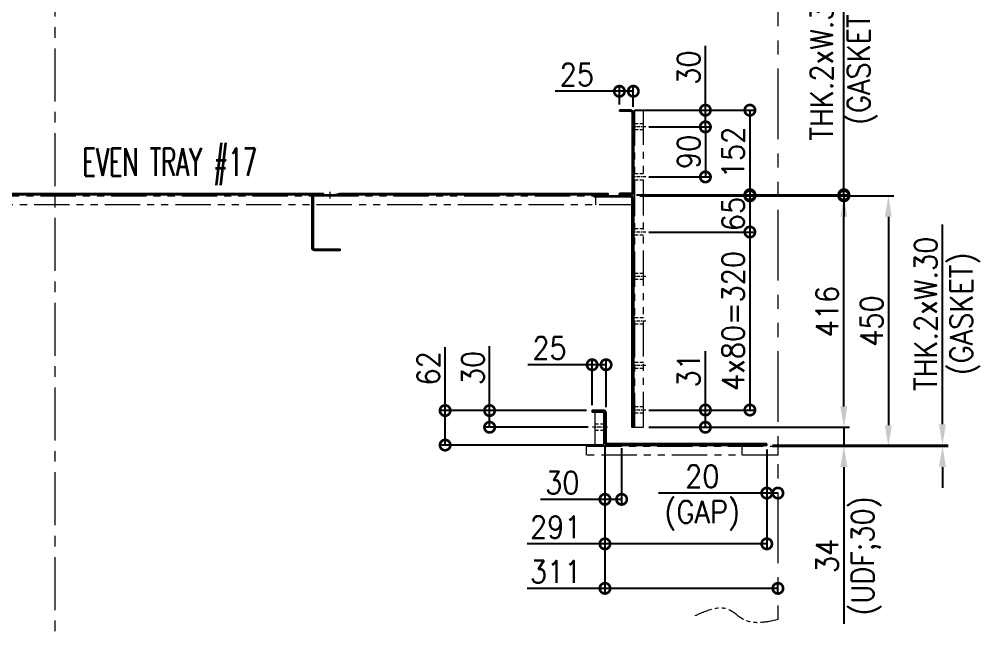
# Model space of a CAD drawing. Header units: inches. Extents: x -15980 to 45789, y -23276 to 2417.
# Drawn here: x 27475 to 29203, y -18989 to -17875 of the extents above; entities that cross this region are included whole.
import ezdxf
from ezdxf.enums import TextEntityAlignment as Align

# ---------------------------------------------------------------- set-up
doc = ezdxf.new("R2010")
doc.units = ezdxf.units.IN
doc.header["$MEASUREMENT"] = 0
for name, pattern in [('CENTER', [50.8, 31.75, -6.35, 6.35, -6.35]), ('CENTERX2', [101.6, 63.5, -12.7, 12.7, -12.7]), ('HIDDEN', [9.525, 6.35, -3.175]), ('HIDDENX2', [19.05, 12.7, -6.35]), ('PHANTOMX2', [127, 63.5, -12.7, 12.7, -12.7, 12.7, -12.7])]:
    doc.linetypes.add(name, pattern=pattern)
for name, color, linetype, lineweight in [('Center line', 181, 'CENTER', 5), ('CENTER LINES', 181, 'CENTERX2', 5), ('HATCH', 130, 'PHANTOMX2', 9), ('HIDDEN', 211, 'HIDDEN', 5), ('HIDDEN LINES', 211, 'HIDDENX2', 5), ('TEXT', 2, 'Continuous', 13)]:
    doc.layers.add(name, color=color, linetype=linetype, lineweight=lineweight)
doc.layers.add('dim', color=82, linetype='Continuous')
doc.styles.add('ROMANS', font='ROMANS.shx', dxfattribs={"width": 0.9, "bigfont": '@extfont2.shx'})
doc.dimstyles.new('1X25', dxfattribs={"dimscale": 25, "dimtxt": 1.6, "dimasz": 1.5, "dimexe": 0.4, "dimexo": 0.4, "dimgap": 0.4, "dimtad": 1, "dimdsep": 46, "dimtxsty": 'ROMANS', "dimcen": 0, "dimclrd": 256, "dimclre": 256, "dimclrt": 2, "dimadec": 0, "dimazin": 0, "dimtfac": 1, "dimtmove": 0, "dimatfit": 3, "dimfxl": 0.7, "dimlwd": -1, "dimlwe": -1, "dimarcsym": 1})

# ---------------------------------------------------------------- blocks, each defined once
blk = doc.blocks.new('A$Cd2fb2a8b')
for p, q in [((4.7, 0), (4.7, 570)), ((4.7, 570), (20.7, 570)), ((20.7, 570), (20.7, 0)), ((20.7, 0), (4.7, 0))]:
    blk.add_line(p, q)
at = {"layer": 'Center line', "ltscale": 0.2}
for p, q in [((0, 540), (25.3, 540)), ((0, 450), (25.3, 450)), ((0, 351), (25.3, 351)), ((0, 271), (25.3, 271)), ((0, 191), (25.3, 191)), ((0, 111), (25.3, 111)), ((0, 31), (25.3, 31))]:
    blk.add_line(p, q, dxfattribs=at)
at = {"layer": 'HIDDEN'}
for p, q in [((4.7, 545.5), (20.7, 545.5)), ((4.7, 534.5), (20.7, 534.5)), ((4.7, 455.5), (20.7, 455.5)), ((4.7, 444.5), (20.7, 444.5)), ((4.7, 356.5), (20.7, 356.5)), ((4.7, 345.5), (20.7, 345.5)), ((4.7, 276.5), (20.7, 276.5)), ((4.7, 265.5), (20.7, 265.5)), ((4.7, 196.5), (20.7, 196.5)), ((4.7, 185.5), (20.7, 185.5)), ((4.7, 116.5), (20.7, 116.5)), ((4.7, 105.5), (20.7, 105.5)), ((4.7, 36.5), (20.7, 36.5)), ((4.7, 25.5), (20.7, 25.5))]:
    blk.add_line(p, q, dxfattribs=at)
blk = doc.blocks.new('A$Ce1682b65')
blk.add_line((90.7, 416), (90.7, 400))
blk.add_lwpolyline([(2104.7, 416), (20.7, 416), (20.7, 400), (2104.7, 400)], close=True)
blk.add_blockref('A$Cd2fb2a8b', (0, 0))
blk = doc.blocks.new('A$C537b4bd3')
for p, q in [((1, 148), (1, 4)), ((3, 148), (3, 4)), ((5, 152), (26, 152)), ((5, 150), (26, 150)), ((26, 152), (26, 150)), ((5, 2), (26, 2)), ((5, 0), (26, 0)), ((26, 0), (26, 2))]:
    blk.add_line(p, q)
for centre, radius, start, end in [((5, 148), 4, 90, 180), ((5, 148), 2, 90, 180), ((5, 4), 4, 180, 270), ((5, 4), 2, 180, 270)]:
    blk.add_arc(centre, radius, start, end)
at = {"layer": 'CENTER LINES'}
for p, q in [((0, 122), (4, 122)), ((0, 32), (4, 32))]:
    blk.add_line(p, q, dxfattribs=at)
at = {"layer": 'HIDDEN LINES'}
for p, q in [((1, 134.5), (3, 134.5)), ((1, 109.5), (3, 109.5)), ((1, 44.5), (3, 44.5)), ((1, 19.5), (3, 19.5))]:
    blk.add_line(p, q, dxfattribs=at)
blk = doc.blocks.new('A$C8d7a2891')
blk.add_lwpolyline([(4, 98, 0.414214), (2, 96), (2, 4, 0.414214), (4, 2), (50, 2), (50, 0), (4, 0, -0.414214), (0, 4), (0, 96, -0.414214), (4, 100), (40, 100), (50, 102), (531.5, 102), (531.5, 100), (50.2, 100), (40.2, 98)], format="xyb", close=True)
at = {"layer": 'CENTER LINES', "ltscale": 0.2}
blk.add_line((32, 105), (32, 93), dxfattribs=at)
at = {"layer": 'HIDDEN LINES', "ltscale": 0.2}
for p, q in [((26.5, 100), (26.5, 98)), ((37.5, 100), (37.5, 98))]:
    blk.add_line(p, q, dxfattribs=at)
blk = doc.blocks.new('A$C86bb2282')
blk.add_lwpolyline([(0, 2), (965, 2), (965, 0), (0, 0)], close=True)
blk = doc.blocks.new('A$C61caea41')
blk.add_lwpolyline([(68, 410, 0.414214), (64, 414), (0, 414), (0, 416), (64, 416, -0.414214), (70, 410), (70, 0), (68, 0)], format="xyb", close=True)
at = {"layer": 'CENTER LINES', "ltscale": 0.1}
blk.add_line((32, 413), (32, 417), dxfattribs=at)
at = {"layer": 'CENTER LINES'}
for p, q in [((71, 351), (67, 351)), ((71, 271), (67, 271)), ((71, 191), (67, 191)), ((71, 111), (67, 111)), ((71, 31), (67, 31))]:
    blk.add_line(p, q, dxfattribs=at)
at = {"layer": 'HIDDEN LINES', "ltscale": 0.1}
for p, q in [((26, 414), (26, 416)), ((38, 414), (38, 416))]:
    blk.add_line(p, q, dxfattribs=at)
at = {"layer": 'HIDDEN LINES'}
for p, q in [((70, 363.5), (68, 363.5)), ((70, 338.5), (68, 338.5)), ((70, 283.5), (68, 283.5)), ((70, 258.5), (68, 258.5)), ((70, 203.5), (68, 203.5)), ((70, 178.5), (68, 178.5)), ((70, 123.5), (68, 123.5)), ((70, 98.5), (68, 98.5)), ((70, 43.5), (68, 43.5)), ((70, 18.5), (68, 18.5))]:
    blk.add_line(p, q, dxfattribs=at)
blk = doc.blocks.new('A$Cd9858e28')
at = {"xscale": -1}
blk.add_blockref('A$C537b4bd3', (2341, 418), dxfattribs=at)
for name, p in [('A$C86bb2282', (817.5, 418)), ('A$C8d7a2891', (1762.5, 318)), ('A$C61caea41', (2270, 0))]:
    blk.add_blockref(name, p)
at = {"layer": 'HATCH', "ltscale": 2, "xscale": -1}
blk.add_blockref('A$Ce1682b65', (2362.7, 0), dxfattribs=at)
blk = doc.blocks.new('A$Cd2172779')
blk.add_line((65, 16), (65, 0))
for points in [[(329, 80), (329, 16), (313, 16), (313, 80)], [(344, 16), (0, 16), (0, 0), (344, 0)]]:
    blk.add_lwpolyline(points, close=True)
at = {"layer": 'Center line', "ltscale": 0.2}
blk.add_line((308.3, 50), (333.7, 50), dxfattribs=at)
at = {"layer": 'HIDDEN'}
for p, q in [((313, 55.5), (329, 55.5)), ((313, 44.5), (329, 44.5))]:
    blk.add_line(p, q, dxfattribs=at)
blk = doc.blocks.new('A$C1878c8f8')
blk.add_lwpolyline([(0, 2), (285, 2, 0.414214), (289, 6), (289, 58, -0.414214), (293, 62), (314, 62), (314, 60), (293, 60, 0.414214), (291, 58), (291, 6, -0.414214), (285, 0), (0, 0)], format="xyb", close=True)
at = {"layer": 'Center line', "ltscale": 0.1}
for p, q in [((286.7, 32), (293.3, 32)), ((261, -2.3), (261, 4.3))]:
    blk.add_line(p, q, dxfattribs=at)
at = {"layer": 'HIDDEN', "ltscale": 0.2}
for p, q in [((289, 44.5), (291, 44.5)), ((289, 19.5), (291, 19.5)), ((254.5, 0), (254.5, 2)), ((267.5, 0), (267.5, 2))]:
    blk.add_line(p, q, dxfattribs=at)
blk = doc.blocks.new('A$Cab595ede')
blk.add_blockref('A$C1878c8f8', (20, 18))
at = {"layer": 'HATCH', "ltscale": 2}
blk.add_blockref('A$Cd2172779', (0, 0), dxfattribs=at)
blk = doc.blocks.new('_DotSmall')
at = {"color": 0, "linetype": 'ByBlock', "const_width": 0.5}
blk.add_lwpolyline([(-0.0625, 0, 1), (0.0625, 0, 1)], format="xyb", close=True, dxfattribs=at)
blk = doc.blocks.new('*D825')
at = {"layer": 'Defpoints', "color": 0, "transparency": 16777216}
for p in [(28597.6, -18038.8), (28709.2, -18038.8), (28599.6, -18068.8)]:
    blk.add_point(p, dxfattribs=at)
at = {"layer": 'dim', "transparency": 16777216}
for p, q in [((28709.2, -18038.8), (28709.2, -17923)), ((28607.6, -18038.8), (28719.2, -18038.8)), ((28709.2, -18068.8), (28709.2, -18038.8)), ((28609.6, -18068.8), (28719.2, -18068.8))]:
    blk.add_line(p, q, dxfattribs=at)
at = {"layer": 'dim', "transparency": 16777216, "xscale": 37.5, "yscale": 37.5, "zscale": 37.5}
for p, rotation in [((28709.2, -18038.8), 90), ((28709.2, -18068.8), 270)]:
    blk.add_blockref('_DotSmall', p, dxfattribs=dict(at, rotation=rotation))
at = {"layer": 'dim', "color": 2, "transparency": 16777216, "insert": (28679.2, -17962.2), "char_height": 40, "attachment_point": 5, "rotation": 90, "style": 'ROMANS'}
blk.add_mtext('30', dxfattribs=at)
blk = doc.blocks.new('*D826')
at = {"layer": 'Defpoints', "color": 0, "transparency": 16777216}
for p in [(28597.6, -18068.8), (28597.6, -18158.8), (28709.2, -18158.8)]:
    blk.add_point(p, dxfattribs=at)
at = {"layer": 'dim', "transparency": 16777216}
for p, q in [((28607.6, -18068.8), (28719.2, -18068.8)), ((28709.2, -18068.8), (28709.2, -18158.8)), ((28607.6, -18158.8), (28719.2, -18158.8))]:
    blk.add_line(p, q, dxfattribs=at)
at = {"layer": 'dim', "transparency": 16777216, "xscale": 37.5, "yscale": 37.5, "zscale": 37.5}
for p, rotation in [((28709.2, -18068.8), 90), ((28709.2, -18158.8), 270)]:
    blk.add_blockref('_DotSmall', p, dxfattribs=dict(at, rotation=rotation))
at = {"layer": 'dim', "color": 2, "transparency": 16777216, "insert": (28679.2, -18113.8), "char_height": 40, "attachment_point": 5, "rotation": 90, "style": 'ROMANS'}
blk.add_mtext('90', dxfattribs=at)
blk = doc.blocks.new('*D827')
at = {"layer": 'Defpoints', "color": 0, "transparency": 16777216}
for p in [(28572.6, -18038.8), (28575.7, -18190.8), (28789.2, -18190.8)]:
    blk.add_point(p, dxfattribs=at)
at = {"layer": 'dim', "transparency": 16777216}
for p, q in [((28582.6, -18038.8), (28799.2, -18038.8)), ((28789.2, -18038.8), (28789.2, -18190.8)), ((28585.7, -18190.8), (28799.2, -18190.8))]:
    blk.add_line(p, q, dxfattribs=at)
at = {"layer": 'dim', "transparency": 16777216, "xscale": 37.5, "yscale": 37.5, "zscale": 37.5}
for p, rotation in [((28789.2, -18038.8), 90), ((28789.2, -18190.8), 270)]:
    blk.add_blockref('_DotSmall', p, dxfattribs=dict(at, rotation=rotation))
at = {"layer": 'dim', "color": 2, "transparency": 16777216, "insert": (28759.2, -18114.8), "char_height": 40, "attachment_point": 5, "rotation": 90, "style": 'ROMANS'}
blk.add_mtext('152', dxfattribs=at)
blk = doc.blocks.new('*D828')
at = {"layer": 'Defpoints', "color": 0, "transparency": 16777216}
for p in [(28575.6, -18190.8), (28581.6, -18192.8), (28958.2, -18190.8)]:
    blk.add_point(p, dxfattribs=at)
at = {"layer": 'dim', "transparency": 16777216}
for p, q in [((28958.2, -18190.8), (28958.2, -17794.1)), ((28585.6, -18190.8), (28968.2, -18190.8)), ((28591.6, -18192.8), (28968.2, -18192.8)), ((28958.2, -18192.8), (28958.2, -18190.8)), ((28958.2, -18192.8), (28958.2, -18230.3))]:
    blk.add_line(p, q, dxfattribs=at)
at = {"layer": 'dim', "transparency": 16777216, "xscale": 37.5, "yscale": 37.5, "zscale": 37.5}
for p, rotation in [((28958.2, -18190.8), 270), ((28958.2, -18192.8), 90)]:
    blk.add_blockref('_DotSmall', p, dxfattribs=dict(at, rotation=rotation))
at = {"layer": 'dim', "color": 2, "transparency": 16777216, "insert": (28958.2, -17955), "char_height": 40, "attachment_point": 5, "rotation": 90, "style": 'ROMANS'}
blk.add_mtext('THK.2xW.30\\P(GASKET)', dxfattribs=at)
blk = doc.blocks.new('*D829')
at = {"layer": 'Defpoints', "color": 0, "transparency": 16777216}
for p in [(28581.6, -18192.8), (28602.3, -18257.8), (28789.2, -18257.8)]:
    blk.add_point(p, dxfattribs=at)
at = {"layer": 'dim', "transparency": 16777216}
for p, q in [((28591.6, -18192.8), (28799.2, -18192.8)), ((28789.2, -18192.8), (28789.2, -18257.8)), ((28612.3, -18257.8), (28799.2, -18257.8))]:
    blk.add_line(p, q, dxfattribs=at)
at = {"layer": 'dim', "transparency": 16777216, "xscale": 37.5, "yscale": 37.5, "zscale": 37.5}
for p, rotation in [((28789.2, -18192.8), 90), ((28789.2, -18257.8), 270)]:
    blk.add_blockref('_DotSmall', p, dxfattribs=dict(at, rotation=rotation))
at = {"layer": 'dim', "color": 2, "transparency": 16777216, "insert": (28759.2, -18225.3), "char_height": 40, "attachment_point": 5, "rotation": 90, "style": 'ROMANS'}
blk.add_mtext('65', dxfattribs=at)
blk = doc.blocks.new('*D830')
at = {"layer": 'Defpoints', "color": 0, "transparency": 16777216}
for p in [(28597.6, -18257.8), (28602.3, -18577.8), (28789.2, -18577.8)]:
    blk.add_point(p, dxfattribs=at)
at = {"layer": 'dim', "transparency": 16777216}
for p, q in [((28607.6, -18257.8), (28799.2, -18257.8)), ((28789.2, -18257.8), (28789.2, -18577.8)), ((28612.3, -18577.8), (28799.2, -18577.8))]:
    blk.add_line(p, q, dxfattribs=at)
at = {"layer": 'dim', "transparency": 16777216, "xscale": 37.5, "yscale": 37.5, "zscale": 37.5}
for p, rotation in [((28789.2, -18257.8), 90), ((28789.2, -18577.8), 270)]:
    blk.add_blockref('_DotSmall', p, dxfattribs=dict(at, rotation=rotation))
at = {"layer": 'dim', "color": 2, "transparency": 16777216, "insert": (28759.2, -18417.8), "char_height": 40, "attachment_point": 5, "rotation": 90, "style": 'ROMANS'}
blk.add_mtext('4x80=320', dxfattribs=at)
blk = doc.blocks.new('*D831')
at = {"layer": 'Defpoints', "color": 0, "transparency": 16777216}
for p in [(28579.6, -18004.8), (28554.6, -18038.8), (28579.6, -18042.8)]:
    blk.add_point(p, dxfattribs=at)
at = {"layer": 'dim', "transparency": 16777216}
for p, q in [((28554.6, -18028.8), (28554.6, -17994.8)), ((28579.6, -18032.8), (28579.6, -17994.8)), ((28554.6, -18004.8), (28438.9, -18004.8)), ((28579.6, -18004.8), (28554.6, -18004.8))]:
    blk.add_line(p, q, dxfattribs=at)
at = {"layer": 'dim', "transparency": 16777216, "xscale": 37.5, "yscale": 37.5, "zscale": 37.5, "rotation": 180}
blk.add_blockref('_DotSmall', (28554.6, -18004.8), dxfattribs=at)
at = {"layer": 'dim', "transparency": 16777216, "xscale": 37.5, "yscale": 37.5, "zscale": 37.5}
blk.add_blockref('_DotSmall', (28579.6, -18004.8), dxfattribs=at)
at = {"layer": 'dim', "color": 2, "transparency": 16777216, "insert": (28478, -17974.8), "char_height": 40, "attachment_point": 5, "style": 'ROMANS'}
blk.add_mtext('25', dxfattribs=at)
blk = doc.blocks.new('*D832')
at = {"layer": 'Defpoints', "color": 0, "transparency": 16777216}
for p in [(28597.6, -18577.8), (28597.6, -18608.8), (28709.2, -18608.8)]:
    blk.add_point(p, dxfattribs=at)
at = {"layer": 'dim', "transparency": 16777216}
for p, q in [((28709.2, -18577.8), (28709.2, -18472.3)), ((28607.6, -18577.8), (28719.2, -18577.8)), ((28709.2, -18608.8), (28709.2, -18577.8)), ((28607.6, -18608.8), (28719.2, -18608.8))]:
    blk.add_line(p, q, dxfattribs=at)
at = {"layer": 'dim', "transparency": 16777216, "xscale": 37.5, "yscale": 37.5, "zscale": 37.5}
for p, rotation in [((28709.2, -18577.8), 90), ((28709.2, -18608.8), 270)]:
    blk.add_blockref('_DotSmall', p, dxfattribs=dict(at, rotation=rotation))
at = {"layer": 'dim', "color": 2, "transparency": 16777216, "insert": (28679.2, -18506.3), "char_height": 40, "attachment_point": 5, "rotation": 90, "style": 'ROMANS'}
blk.add_mtext('31', dxfattribs=at)
blk = doc.blocks.new('*D833')
at = {"layer": 'Defpoints', "color": 0, "transparency": 16777216}
for p in [(28581.6, -18192.8), (28958.2, -18192.8), (28597.6, -18608.8)]:
    blk.add_point(p, dxfattribs=at)
at = {"layer": 'dim', "transparency": 16777216}
for p, q in [((28591.6, -18192.8), (28968.2, -18192.8)), ((28958.2, -18571.3), (28958.2, -18230.3)), ((28607.6, -18608.8), (28968.2, -18608.8))]:
    blk.add_line(p, q, dxfattribs=at)
for points in [[(28951.9, -18230.3), (28964.4, -18230.3), (28958.2, -18192.8)], [(28951.9, -18571.3), (28964.4, -18571.3), (28958.2, -18608.8)]]:
    blk.add_solid(points, dxfattribs=at)
at = {"layer": 'dim', "color": 2, "transparency": 16777216, "insert": (28928.2, -18400.8), "char_height": 40, "attachment_point": 5, "rotation": 90, "style": 'ROMANS'}
blk.add_mtext('416', dxfattribs=at)
blk = doc.blocks.new('*D834')
at = {"layer": 'Defpoints', "color": 0, "transparency": 16777216}
for p in [(28581.6, -18192.8), (28839.6, -18642.8), (29038.2, -18642.8)]:
    blk.add_point(p, dxfattribs=at)
at = {"layer": 'dim', "transparency": 16777216}
for p, q in [((28591.6, -18192.8), (29048.2, -18192.8)), ((29038.2, -18230.3), (29038.2, -18605.3)), ((28849.6, -18642.8), (29048.2, -18642.8))]:
    blk.add_line(p, q, dxfattribs=at)
for points in [[(29031.9, -18230.3), (29044.4, -18230.3), (29038.2, -18192.8)], [(29031.9, -18605.3), (29044.4, -18605.3), (29038.2, -18642.8)]]:
    blk.add_solid(points, dxfattribs=at)
at = {"layer": 'dim', "color": 2, "transparency": 16777216, "insert": (29008.2, -18417.8), "char_height": 40, "attachment_point": 5, "rotation": 90, "style": 'ROMANS'}
blk.add_mtext('450', dxfattribs=at)
blk = doc.blocks.new('*D835')
at = {"layer": 'Defpoints', "color": 0, "transparency": 16777216}
for p in [(28597.6, -18608.8), (28839.6, -18642.8), (28958.2, -18642.8)]:
    blk.add_point(p, dxfattribs=at)
at = {"layer": 'dim', "transparency": 16777216}
for p, q in [((28958.2, -18571.3), (28958.2, -18533.8)), ((28607.6, -18608.8), (28968.2, -18608.8)), ((28958.2, -18608.8), (28958.2, -18642.8)), ((28849.6, -18642.8), (28968.2, -18642.8)), ((28958.2, -18680.3), (28958.2, -18962.4))]:
    blk.add_line(p, q, dxfattribs=at)
for points in [[(28951.9, -18571.3), (28964.4, -18571.3), (28958.2, -18608.8)], [(28951.9, -18680.3), (28964.4, -18680.3), (28958.2, -18642.8)]]:
    blk.add_solid(points, dxfattribs=at)
at = {"layer": 'dim', "color": 2, "transparency": 16777216, "char_height": 40, "attachment_point": 5, "rotation": 90, "style": 'ROMANS'}
for s, insert in [('(UDF;30)', (28998.7, -18840.1)), ('34', (28928.2, -18840.1))]:
    blk.add_mtext(s, dxfattribs=dict(at, insert=insert))
blk = doc.blocks.new('*D836')
at = {"layer": 'Defpoints', "color": 0, "transparency": 16777216}
for p in [(28819.6, -18640.8), (28819.6, -18642.8), (29135.5, -18640.8)]:
    blk.add_point(p, dxfattribs=at)
at = {"layer": 'dim', "transparency": 16777216}
for p, q in [((29135.5, -18603.3), (29135.5, -18244.1)), ((28829.6, -18640.8), (29145.5, -18640.8)), ((28829.6, -18642.8), (29145.5, -18642.8)), ((29135.5, -18642.8), (29135.5, -18640.8)), ((29135.5, -18680.3), (29135.5, -18717.8))]:
    blk.add_line(p, q, dxfattribs=at)
for points in [[(29129.2, -18603.3), (29141.7, -18603.3), (29135.5, -18640.8)], [(29129.2, -18680.3), (29141.7, -18680.3), (29135.5, -18642.8)]]:
    blk.add_solid(points, dxfattribs=at)
at = {"layer": 'dim', "color": 2, "transparency": 16777216, "char_height": 40, "attachment_point": 5, "rotation": 90, "style": 'ROMANS'}
for s, insert in [('THK.2xW.30', (29105.5, -18405)), ('(GASKET)', (29175.9, -18405))]:
    blk.add_mtext(s, dxfattribs=dict(at, insert=insert))
blk = doc.blocks.new('*D837')
at = {"layer": 'Defpoints', "color": 0, "transparency": 16777216}
for p in [(28505.6, -18496.4), (28505.6, -18578.8), (28530.6, -18582.8)]:
    blk.add_point(p, dxfattribs=at)
at = {"layer": 'dim', "transparency": 16777216}
for p, q in [((28505.6, -18496.4), (28389.9, -18496.4)), ((28505.6, -18568.8), (28505.6, -18486.4)), ((28530.6, -18496.4), (28505.6, -18496.4)), ((28530.6, -18572.8), (28530.6, -18486.4))]:
    blk.add_line(p, q, dxfattribs=at)
at = {"layer": 'dim', "transparency": 16777216, "xscale": 37.5, "yscale": 37.5, "zscale": 37.5, "rotation": 180}
blk.add_blockref('_DotSmall', (28505.6, -18496.4), dxfattribs=at)
at = {"layer": 'dim', "transparency": 16777216, "xscale": 37.5, "yscale": 37.5, "zscale": 37.5}
blk.add_blockref('_DotSmall', (28530.6, -18496.4), dxfattribs=at)
at = {"layer": 'dim', "color": 2, "transparency": 16777216, "insert": (28429, -18466.4), "char_height": 40, "attachment_point": 5, "style": 'ROMANS'}
blk.add_mtext('25', dxfattribs=at)
blk = doc.blocks.new('*D838')
at = {"layer": 'Defpoints', "color": 0, "transparency": 16777216}
for p in [(28321.2, -18578.8), (28505.6, -18578.8), (28508.2, -18608.8)]:
    blk.add_point(p, dxfattribs=at)
at = {"layer": 'dim', "transparency": 16777216}
for p, q in [((28321.2, -18578.8), (28321.2, -18463)), ((28495.6, -18578.8), (28311.2, -18578.8)), ((28321.2, -18608.8), (28321.2, -18578.8)), ((28498.2, -18608.8), (28311.2, -18608.8))]:
    blk.add_line(p, q, dxfattribs=at)
at = {"layer": 'dim', "transparency": 16777216, "xscale": 37.5, "yscale": 37.5, "zscale": 37.5}
for p, rotation in [((28321.2, -18578.8), 90), ((28321.2, -18608.8), 270)]:
    blk.add_blockref('_DotSmall', p, dxfattribs=dict(at, rotation=rotation))
at = {"layer": 'dim', "color": 2, "transparency": 16777216, "insert": (28291.2, -18502.2), "char_height": 40, "attachment_point": 5, "rotation": 90, "style": 'ROMANS'}
blk.add_mtext('30', dxfattribs=at)
blk = doc.blocks.new('*D839')
at = {"layer": 'Defpoints', "color": 0, "transparency": 16777216}
for p in [(28241.2, -18578.8), (28505.6, -18578.8), (28534.6, -18640.8)]:
    blk.add_point(p, dxfattribs=at)
at = {"layer": 'dim', "transparency": 16777216}
for p, q in [((28241.2, -18578.8), (28241.2, -18464.8)), ((28495.6, -18578.8), (28231.2, -18578.8)), ((28241.2, -18640.8), (28241.2, -18578.8)), ((28524.6, -18640.8), (28231.2, -18640.8))]:
    blk.add_line(p, q, dxfattribs=at)
at = {"layer": 'dim', "transparency": 16777216, "xscale": 37.5, "yscale": 37.5, "zscale": 37.5}
for p, rotation in [((28241.2, -18578.8), 90), ((28241.2, -18640.8), 270)]:
    blk.add_blockref('_DotSmall', p, dxfattribs=dict(at, rotation=rotation))
at = {"layer": 'dim', "color": 2, "transparency": 16777216, "insert": (28211.2, -18503), "char_height": 40, "attachment_point": 5, "rotation": 90, "style": 'ROMANS'}
blk.add_mtext('62', dxfattribs=at)
blk = doc.blocks.new('*D726')
at = {"layer": 'Defpoints', "color": 0, "transparency": 16777216}
for p in [(28528.6, -18631), (28558.6, -18636.5), (28558.6, -18738.4)]:
    blk.add_point(p, dxfattribs=at)
at = {"layer": 'dim', "transparency": 16777216}
for p, q in [((28528.6, -18641), (28528.6, -18748.4)), ((28558.6, -18646.5), (28558.6, -18748.4)), ((28528.6, -18738.4), (28412.9, -18738.4)), ((28558.6, -18738.4), (28528.6, -18738.4))]:
    blk.add_line(p, q, dxfattribs=at)
at = {"layer": 'dim', "transparency": 16777216, "xscale": 37.5, "yscale": 37.5, "zscale": 37.5, "rotation": 180}
blk.add_blockref('_DotSmall', (28528.6, -18738.4), dxfattribs=at)
at = {"layer": 'dim', "transparency": 16777216, "xscale": 37.5, "yscale": 37.5, "zscale": 37.5}
blk.add_blockref('_DotSmall', (28558.6, -18738.4), dxfattribs=at)
at = {"layer": 'dim', "color": 2, "transparency": 16777216, "insert": (28452, -18708.4), "char_height": 40, "attachment_point": 5, "style": 'ROMANS'}
blk.add_mtext('30', dxfattribs=at)
blk = doc.blocks.new('*D727')
at = {"layer": 'Defpoints', "color": 0, "transparency": 16777216}
for p in [(28528.6, -18633.5), (28839.6, -18898.4), (28839.6, -18916.7)]:
    blk.add_point(p, dxfattribs=at)
at = {"layer": 'dim', "transparency": 16777216}
for p, q in [((28528.6, -18643.5), (28528.6, -18908.4)), ((28839.6, -18906.7), (28839.6, -18888.4)), ((28528.6, -18898.4), (28388.9, -18898.4)), ((28839.6, -18898.4), (28528.6, -18898.4))]:
    blk.add_line(p, q, dxfattribs=at)
at = {"layer": 'dim', "transparency": 16777216, "xscale": 37.5, "yscale": 37.5, "zscale": 37.5, "rotation": 180}
blk.add_blockref('_DotSmall', (28528.6, -18898.4), dxfattribs=at)
at = {"layer": 'dim', "transparency": 16777216, "xscale": 37.5, "yscale": 37.5, "zscale": 37.5}
blk.add_blockref('_DotSmall', (28839.6, -18898.4), dxfattribs=at)
at = {"layer": 'dim', "color": 2, "transparency": 16777216, "insert": (28440, -18868.4), "char_height": 40, "attachment_point": 5, "style": 'ROMANS'}
blk.add_mtext('311', dxfattribs=at)
blk = doc.blocks.new('*D728')
at = {"layer": 'Defpoints', "color": 0, "transparency": 16777216}
for p in [(28528.6, -18633.5), (28819.6, -18638.8), (28819.6, -18818.4)]:
    blk.add_point(p, dxfattribs=at)
at = {"layer": 'dim', "transparency": 16777216}
for p, q in [((28528.6, -18643.5), (28528.6, -18828.4)), ((28819.6, -18648.8), (28819.6, -18828.4)), ((28528.6, -18818.4), (28388.9, -18818.4)), ((28819.6, -18818.4), (28528.6, -18818.4))]:
    blk.add_line(p, q, dxfattribs=at)
at = {"layer": 'dim', "transparency": 16777216, "xscale": 37.5, "yscale": 37.5, "zscale": 37.5, "rotation": 180}
blk.add_blockref('_DotSmall', (28528.6, -18818.4), dxfattribs=at)
at = {"layer": 'dim', "transparency": 16777216, "xscale": 37.5, "yscale": 37.5, "zscale": 37.5}
blk.add_blockref('_DotSmall', (28819.6, -18818.4), dxfattribs=at)
at = {"layer": 'dim', "color": 2, "transparency": 16777216, "insert": (28440, -18788.4), "char_height": 40, "attachment_point": 5, "style": 'ROMANS'}
blk.add_mtext('291', dxfattribs=at)
blk = doc.blocks.new('*D729')
at = {"layer": 'Defpoints', "color": 0, "transparency": 16777216}
for p in [(28819.6, -18638.8), (28839.6, -18726.2), (28839.6, -18727.1)]:
    blk.add_point(p, dxfattribs=at)
at = {"layer": 'dim', "transparency": 16777216}
for p, q in [((28819.6, -18648.8), (28819.6, -18737.1)), ((28819.6, -18727.1), (28625, -18727.1)), ((28839.6, -18727.1), (28819.6, -18727.1)), ((28839.6, -18736.2), (28839.6, -18737.1))]:
    blk.add_line(p, q, dxfattribs=at)
at = {"layer": 'dim', "transparency": 16777216, "xscale": 37.5, "yscale": 37.5, "zscale": 37.5, "rotation": 180}
blk.add_blockref('_DotSmall', (28819.6, -18727.1), dxfattribs=at)
at = {"layer": 'dim', "transparency": 16777216, "xscale": 37.5, "yscale": 37.5, "zscale": 37.5}
blk.add_blockref('_DotSmall', (28839.6, -18727.1), dxfattribs=at)
at = {"layer": 'dim', "color": 2, "transparency": 16777216, "char_height": 40, "attachment_point": 5, "style": 'ROMANS'}
for s, insert in [('20', (28703.6, -18697.1)), ('(GAP)', (28703.6, -18767.6))]:
    blk.add_mtext(s, dxfattribs=dict(at, insert=insert))

msp = doc.modelspace()

# ---------------------------------------------------------------- linework, layer by layer
at = {"layer": 'Center line', "ltscale": 3}
msp.add_line((27539.648, -16403.682), (27539.648, -18989.058), dxfattribs=at)
at = {"layer": 'HATCH', "ltscale": 2}
msp.add_line((28839.648, -16440.111), (28839.648, -18954.582), dxfattribs=at)
at = {"layer": 'HATCH', "ltscale": 0.5}
msp.add_spline([(28839.648, -18954.582), (28778.214, -18954.761), (28751.663, -18937.071), (28688.409, -18948.823)], degree=3, dxfattribs=at)

# ---------------------------------------------------------------- block references
msp.add_blockref('A$Cd9858e28', (26239.648, -18608.825))
at = {"xscale": -1}
msp.add_blockref('A$Cab595ede', (28839.648, -18658.825), dxfattribs=at)

# ---------------------------------------------------------------- texts
at = {"layer": 'TEXT', "ltscale": 0.5, "style": 'ROMANS', "width": 0.6}
msp.add_text('EVEN TRAY #17', height=50, dxfattribs=at).set_placement((27589.011, -18132.036, 0), align=Align.MIDDLE_LEFT)

# ---------------------------------------------------------------- dimensions: what is measured, and where the dimension line sits
at = {"layer": 'dim'}
for base, p1, p2, text, picture, middle in [((28958.188, -18190.825), (28581.648, -18192.825), (28575.648, -18190.825), 'THK.<>xW.30\\X(GASKET)', '*D828', (28958.188, -17954.968)), ((28789.185, -18577.825), (28597.648, -18257.825), (28602.31, -18577.825), '4x80=<>', '*D830', (28789.185, -18417.825))]:
    dim = msp.add_linear_dim(base=base, p1=p1, p2=p2, angle=90, text=text, dimstyle='1X25', override={"dimblk1": 'DotSmall', "dimblk2": 'DotSmall', "dimsah": 1, "dimtmove": 0}, dxfattribs=at)
    dim.commit()
    dim.dimension.update_dxf_attribs({"geometry": picture, "text_midpoint": middle, "dimtype": 160})
for base, p1, p2, override, picture, middle in [((28709.185, -18038.825), (28599.552, -18068.825), (28597.648, -18038.825), {"dimblk1": 'DotSmall', "dimblk2": 'DotSmall', "dimsah": 1}, '*D825', (28679.185, -17962.182)), ((28709.185, -18158.825), (28597.648, -18068.825), (28597.648, -18158.825), {"dimblk1": 'DotSmall', "dimblk2": 'DotSmall', "dimsah": 1, "dimtmove": 0}, '*D826', (28679.185, -18113.825)), ((28958.188, -18192.825), (28597.648, -18608.825), (28581.648, -18192.825), {"dimtmove": 0}, '*D833', (28928.188, -18400.825))]:
    dim = msp.add_linear_dim(base=base, p1=p1, p2=p2, angle=90, dimstyle='1X25', override=override, dxfattribs=at)
    dim.commit()
    dim.dimension.update_dxf_attribs({"geometry": picture, "text_midpoint": middle})
for base, p1, p2, picture, middle in [((28579.648, -18004.755), (28554.65, -18038.825), (28579.648, -18042.825), '*D831', (28478.007, -18004.755)), ((28505.648, -18496.381), (28530.648, -18582.825), (28505.648, -18578.825), '*D837', (28429.005, -18496.381)), ((28839.648, -18898.38), (28528.648, -18633.495), (28839.648, -18916.744), '*D727', (28440.005, -18898.38)), ((28819.648, -18818.38), (28528.648, -18633.495), (28819.648, -18638.825), '*D728', (28440.005, -18818.38)), ((28558.649, -18738.38), (28528.648, -18630.952), (28558.649, -18636.494), '*D726', (28452.005, -18738.38))]:
    dim = msp.add_linear_dim(base=base, p1=p1, p2=p2, dimstyle='1X25', override={"dimblk1": 'DotSmall', "dimblk2": 'DotSmall', "dimsah": 1}, dxfattribs=at)
    dim.commit()
    dim.dimension.update_dxf_attribs({"geometry": picture, "text_midpoint": middle, "dimtype": 160})
for base, p1, p2, override, picture, middle in [((28789.185, -18190.824), (28572.558, -18038.825), (28575.731, -18190.824), {"dimblk1": 'DotSmall', "dimblk2": 'DotSmall', "dimsah": 1, "dimtmove": 0}, '*D827', (28789.185, -18114.824)), ((28789.185, -18257.825), (28581.648, -18192.825), (28602.31, -18257.825), {"dimblk1": 'DotSmall', "dimblk2": 'DotSmall', "dimsah": 1}, '*D829', (28789.185, -18225.325)), ((29038.188, -18642.825), (28581.648, -18192.825), (28839.648, -18642.825), {"dimtmove": 0}, '*D834', (29038.188, -18417.825)), ((28321.25, -18578.825), (28508.178, -18608.825), (28505.648, -18578.825), {"dimblk1": 'DotSmall', "dimblk2": 'DotSmall', "dimsah": 1, "dimtmove": 0}, '*D838', (28321.25, -18502.182)), ((28241.25, -18578.825), (28534.648, -18640.825), (28505.648, -18578.825), {"dimblk1": 'DotSmall', "dimblk2": 'DotSmall', "dimsah": 1, "dimtmove": 0}, '*D839', (28241.25, -18503.039)), ((28709.185, -18608.825), (28597.648, -18577.825), (28597.648, -18608.825), {"dimblk1": 'DotSmall', "dimblk2": 'DotSmall', "dimsah": 1, "dimtmove": 0}, '*D832', (28709.185, -18506.325))]:
    dim = msp.add_linear_dim(base=base, p1=p1, p2=p2, angle=90, dimstyle='1X25', override=override, dxfattribs=at)
    dim.commit()
    dim.dimension.update_dxf_attribs({"geometry": picture, "text_midpoint": middle, "dimtype": 160})
for base, p1, p2, text, picture, middle in [((29135.46, -18640.825), (28819.648, -18642.825), (28819.648, -18640.825), 'THK.<>xW.30\\X(GASKET)', '*D836', (29135.46, -18404.968)), ((28958.188, -18642.825), (28597.648, -18608.825), (28839.648, -18642.825), '<>\\X(UDF;30)', '*D835', (28958.188, -18840.111))]:
    dim = msp.add_linear_dim(base=base, p1=p1, p2=p2, angle=90, text=text, dimstyle='1X25', dxfattribs=at)
    dim.commit()
    dim.dimension.update_dxf_attribs({"geometry": picture, "text_midpoint": middle})
dim = msp.add_linear_dim(base=(28839.648, -18727.109), p1=(28819.648, -18638.825), p2=(28839.648, -18726.191), text='<>\\X(GAP)', dimstyle='1X25', override={"dimblk1": 'DotSmall', "dimblk2": 'DotSmall', "dimsah": 1}, dxfattribs=at)
dim.commit()
dim.dimension.update_dxf_attribs({"geometry": '*D729', "text_midpoint": (28703.577, -18727.109), "dimtype": 160})

doc.saveas('drawing.dxf')
